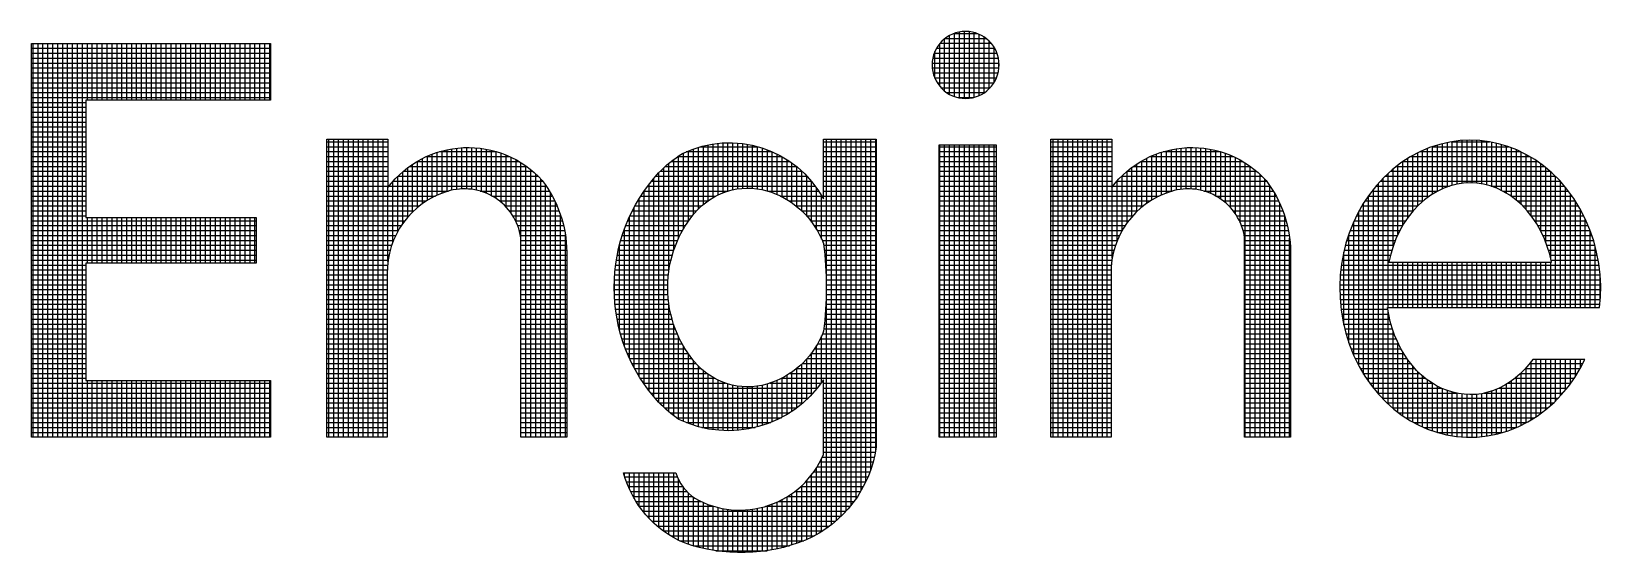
# Model space of a CAD drawing. Extents: x 0 to 841, y 0 to 594.
# Drawn here: x 737.65 to 743.07, y 97.92 to 99.72 of the extents above; entities that cross this region are included whole.
import ezdxf

# ---------------------------------------------------------------- set-up
doc = ezdxf.new("R2010")
doc.units = 0
doc.header["$LTSCALE"] = 5
doc.header["$MEASUREMENT"] = 0
doc.layers.add('한국지역난방기술주식회사 CI', color=7, linetype='Continuous')

# ---------------------------------------------------------------- blocks, each defined once
blk = doc.blocks.new('기술주CI')
at = {"layer": '한국지역난방기술주식회사 CI', "linetype": 'Continuous'}
for p, q in [((1147.731, 134.081), (1147.731, 136.618)), ((1147.763, 134.081), (1147.763, 136.618)), ((1147.794, 134.081), (1147.794, 136.618)), ((1147.826, 134.081), (1147.826, 136.618)), ((1147.858, 134.081), (1147.858, 136.618)), ((1147.889, 134.081), (1147.889, 136.618)), ((1147.921, 134.081), (1147.921, 136.618)), ((1147.953, 134.081), (1147.953, 136.618)), ((1147.985, 134.081), (1147.985, 136.618)), ((1148.016, 134.081), (1148.016, 136.618)), ((1148.048, 134.081), (1148.048, 136.618)), ((1148.08, 136.254), (1148.08, 136.618)), ((1148.112, 136.254), (1148.112, 136.618)), ((1148.144, 136.254), (1148.144, 136.618)), ((1148.175, 136.254), (1148.175, 136.618)), ((1148.207, 136.254), (1148.207, 136.618)), ((1148.239, 136.254), (1148.239, 136.618)), ((1148.271, 136.254), (1148.271, 136.618)), ((1148.302, 136.254), (1148.302, 136.618)), ((1148.334, 136.254), (1148.334, 136.618)), ((1148.366, 136.254), (1148.366, 136.618)), ((1148.397, 136.254), (1148.397, 136.618)), ((1148.429, 136.254), (1148.429, 136.618)), ((1148.461, 136.254), (1148.461, 136.618)), ((1148.493, 136.254), (1148.493, 136.618)), ((1148.524, 136.254), (1148.524, 136.618)), ((1148.556, 136.254), (1148.556, 136.618)), ((1148.588, 136.254), (1148.588, 136.618)), ((1148.62, 136.254), (1148.62, 136.618)), ((1148.652, 136.254), (1148.652, 136.618)), ((1148.683, 136.254), (1148.683, 136.618)), ((1148.715, 136.254), (1148.715, 136.618)), ((1148.747, 136.254), (1148.747, 136.618)), ((1148.778, 136.254), (1148.778, 136.618)), ((1148.81, 136.254), (1148.81, 136.618)), ((1148.842, 136.254), (1148.842, 136.618)), ((1148.874, 136.254), (1148.874, 136.618)), ((1148.905, 136.254), (1148.905, 136.618)), ((1148.937, 136.254), (1148.937, 136.618)), ((1148.969, 136.254), (1148.969, 136.618)), ((1149.001, 136.254), (1149.001, 136.618)), ((1149.033, 136.254), (1149.033, 136.618)), ((1149.064, 136.254), (1149.064, 136.618)), ((1149.096, 136.254), (1149.096, 136.618)), ((1149.128, 136.254), (1149.128, 136.618)), ((1149.16, 136.254), (1149.16, 136.618)), ((1149.191, 136.254), (1149.191, 136.618)), ((1149.223, 136.254), (1149.223, 136.618)), ((1149.255, 136.254), (1149.255, 136.618)), ((1153.573, 136.343), (1153.573, 136.619)), ((1153.574, 136.62), (1153.904, 136.62)), ((1153.604, 136.312), (1153.604, 136.65)), ((1153.607, 136.652), (1153.871, 136.652)), ((1153.636, 136.291), (1153.636, 136.671)), ((1153.665, 136.684), (1153.814, 136.684)), ((1153.668, 136.277), (1153.668, 136.685)), ((1153.7, 136.268), (1153.7, 136.693)), ((1153.731, 136.265), (1153.731, 136.697)), ((1153.763, 136.266), (1153.763, 136.696)), ((1153.795, 136.272), (1153.795, 136.69)), ((1153.827, 136.283), (1153.827, 136.679)), ((1153.859, 136.301), (1153.859, 136.661)), ((1153.89, 136.326), (1153.89, 136.636)), ((1147.719, 136.588), (1149.261, 136.588)), ((1147.719, 136.557), (1149.261, 136.557)), ((1147.719, 136.525), (1149.261, 136.525)), ((1153.528, 136.525), (1153.951, 136.525)), ((1153.537, 136.557), (1153.942, 136.557)), ((1153.541, 136.395), (1153.541, 136.567)), ((1153.552, 136.588), (1153.927, 136.588)), ((1153.922, 136.365), (1153.922, 136.596)), ((1153.954, 136.454), (1153.954, 136.508)), ((1147.719, 136.493), (1149.261, 136.493)), ((1147.719, 136.461), (1149.261, 136.461)), ((1147.719, 136.43), (1149.261, 136.43)), ((1153.524, 136.493), (1153.955, 136.493)), ((1153.524, 136.461), (1153.955, 136.461)), ((1153.529, 136.43), (1153.949, 136.43)), ((1147.719, 136.398), (1149.261, 136.398)), ((1147.719, 136.366), (1149.261, 136.366)), ((1147.719, 136.334), (1149.261, 136.334)), ((1147.719, 136.303), (1149.261, 136.303)), ((1153.54, 136.398), (1153.939, 136.398)), ((1153.556, 136.366), (1153.922, 136.366)), ((1153.58, 136.334), (1153.898, 136.334)), ((1153.617, 136.303), (1153.862, 136.303)), ((1147.719, 136.271), (1149.261, 136.271)), ((1147.719, 136.239), (1148.071, 136.239)), ((1147.719, 136.208), (1148.071, 136.208)), ((1153.688, 136.271), (1153.791, 136.271)), ((1147.719, 136.176), (1148.071, 136.176)), ((1147.719, 136.144), (1148.071, 136.144)), ((1147.719, 136.112), (1148.071, 136.112)), ((1147.719, 136.081), (1148.071, 136.081)), ((1147.719, 136.049), (1148.071, 136.049)), ((1147.719, 136.017), (1148.071, 136.017)), ((1149.636, 134.081), (1149.636, 136.002)), ((1149.668, 134.081), (1149.668, 136.002)), ((1149.699, 134.081), (1149.699, 136.002)), ((1149.731, 134.081), (1149.731, 136.002)), ((1149.763, 134.081), (1149.763, 136.002)), ((1149.794, 134.081), (1149.794, 136.002)), ((1149.826, 134.081), (1149.826, 136.002)), ((1149.858, 134.081), (1149.858, 136.002)), ((1149.89, 134.081), (1149.89, 136.002)), ((1149.921, 134.081), (1149.921, 136.002)), ((1149.953, 134.081), (1149.953, 136.002)), ((1149.985, 134.081), (1149.985, 136.002)), ((1152.842, 133.493), (1152.842, 136.003)), ((1152.874, 133.517), (1152.874, 136.003)), ((1152.906, 133.543), (1152.906, 136.003)), ((1152.938, 133.573), (1152.938, 136.003)), ((1152.97, 133.606), (1152.97, 136.003)), ((1153.001, 133.643), (1153.001, 136.003)), ((1153.033, 133.685), (1153.033, 136.003)), ((1153.065, 133.735), (1153.065, 136.003)), ((1153.097, 133.795), (1153.097, 136.003)), ((1153.128, 133.873), (1153.128, 136.003)), ((1153.16, 133.998), (1153.16, 136.003)), ((1154.303, 134.081), (1154.303, 136.002)), ((1154.335, 134.081), (1154.335, 136.002)), ((1154.367, 134.081), (1154.367, 136.002)), ((1154.398, 134.081), (1154.398, 136.002)), ((1154.43, 134.081), (1154.43, 136.002)), ((1154.462, 134.081), (1154.462, 136.002)), ((1154.494, 134.081), (1154.494, 136.002)), ((1154.525, 134.081), (1154.525, 136.002)), ((1154.557, 134.081), (1154.557, 136.002)), ((1154.589, 134.081), (1154.589, 136.002)), ((1154.62, 134.081), (1154.62, 136.002)), ((1154.652, 134.081), (1154.652, 136.002)), ((1147.719, 135.985), (1148.071, 135.985)), ((1147.719, 135.953), (1148.071, 135.953)), ((1147.719, 135.922), (1148.071, 135.922)), ((1149.624, 135.985), (1150.017, 135.985)), ((1149.624, 135.953), (1150.017, 135.953)), ((1149.624, 135.922), (1150.017, 135.922)), ((1150.302, 135.626), (1150.302, 135.906)), ((1150.334, 135.641), (1150.334, 135.917)), ((1150.349, 135.922), (1150.716, 135.922)), ((1150.366, 135.654), (1150.366, 135.926)), ((1150.398, 135.665), (1150.398, 135.934)), ((1150.429, 135.674), (1150.429, 135.94)), ((1150.461, 135.679), (1150.461, 135.944)), ((1150.493, 135.682), (1150.493, 135.947)), ((1150.525, 135.682), (1150.525, 135.948)), ((1150.557, 135.679), (1150.557, 135.948)), ((1150.588, 135.674), (1150.588, 135.946)), ((1150.62, 135.665), (1150.62, 135.942)), ((1150.652, 135.653), (1150.652, 135.937)), ((1150.684, 135.638), (1150.684, 135.93)), ((1150.715, 135.619), (1150.715, 135.922)), ((1150.747, 135.595), (1150.747, 135.912)), ((1150.779, 135.564), (1150.779, 135.899)), ((1151.922, 135.425), (1151.922, 135.914)), ((1151.939, 135.922), (1152.491, 135.922)), ((1151.954, 135.475), (1151.954, 135.928)), ((1151.985, 135.517), (1151.985, 135.94)), ((1152.017, 135.553), (1152.017, 135.95)), ((1152.029, 135.953), (1152.401, 135.953)), ((1152.049, 135.582), (1152.049, 135.959)), ((1152.081, 135.607), (1152.081, 135.966)), ((1152.112, 135.627), (1152.112, 135.971)), ((1152.144, 135.643), (1152.144, 135.975)), ((1152.176, 135.657), (1152.176, 135.978)), ((1152.207, 135.668), (1152.207, 135.979)), ((1152.239, 135.676), (1152.239, 135.979)), ((1152.271, 135.682), (1152.271, 135.977)), ((1152.303, 135.685), (1152.303, 135.973)), ((1152.334, 135.686), (1152.334, 135.969)), ((1152.366, 135.685), (1152.366, 135.962)), ((1152.398, 135.682), (1152.398, 135.954)), ((1152.43, 135.677), (1152.43, 135.945)), ((1152.462, 135.669), (1152.462, 135.934)), ((1152.493, 135.658), (1152.493, 135.921)), ((1152.525, 135.645), (1152.525, 135.906)), ((1152.823, 135.985), (1153.163, 135.985)), ((1152.823, 135.953), (1153.163, 135.953)), ((1152.823, 135.922), (1153.163, 135.922)), ((1153.569, 135.953), (1153.935, 135.953)), ((1153.569, 135.922), (1153.935, 135.922)), ((1153.573, 134.081), (1153.573, 135.966)), ((1153.604, 134.081), (1153.604, 135.966)), ((1153.636, 134.081), (1153.636, 135.966)), ((1153.668, 134.081), (1153.668, 135.966)), ((1153.7, 134.081), (1153.7, 135.966)), ((1153.731, 134.081), (1153.731, 135.966)), ((1153.763, 134.081), (1153.763, 135.966)), ((1153.795, 134.081), (1153.795, 135.966)), ((1153.827, 134.081), (1153.827, 135.966)), ((1153.859, 134.081), (1153.859, 135.966)), ((1153.89, 134.081), (1153.89, 135.966)), ((1153.922, 134.081), (1153.922, 135.966)), ((1154.288, 135.985), (1154.681, 135.985)), ((1154.288, 135.953), (1154.681, 135.953)), ((1154.288, 135.922), (1154.681, 135.922)), ((1154.97, 135.628), (1154.97, 135.907)), ((1155.002, 135.643), (1155.002, 135.918)), ((1155.013, 135.922), (1155.38, 135.922)), ((1155.033, 135.656), (1155.033, 135.927)), ((1155.065, 135.666), (1155.065, 135.935)), ((1155.097, 135.674), (1155.097, 135.941)), ((1155.128, 135.68), (1155.128, 135.945)), ((1155.16, 135.682), (1155.16, 135.947)), ((1155.192, 135.682), (1155.192, 135.948)), ((1155.224, 135.679), (1155.224, 135.948)), ((1155.255, 135.673), (1155.255, 135.946)), ((1155.287, 135.664), (1155.287, 135.942)), ((1155.319, 135.652), (1155.319, 135.937)), ((1155.351, 135.636), (1155.351, 135.93)), ((1155.383, 135.617), (1155.383, 135.921)), ((1155.414, 135.592), (1155.414, 135.91)), ((1155.446, 135.561), (1155.446, 135.898)), ((1156.621, 135.538), (1156.621, 135.898)), ((1156.652, 135.572), (1156.652, 135.915)), ((1156.666, 135.922), (1157.313, 135.922)), ((1156.684, 135.601), (1156.684, 135.929)), ((1156.716, 135.627), (1156.716, 135.943)), ((1156.745, 135.953), (1157.237, 135.953)), ((1156.748, 135.648), (1156.748, 135.954)), ((1156.78, 135.667), (1156.78, 135.965)), ((1156.811, 135.682), (1156.811, 135.973)), ((1156.843, 135.695), (1156.843, 135.98)), ((1156.867, 135.985), (1157.115, 135.985)), ((1156.875, 135.705), (1156.875, 135.986)), ((1156.907, 135.713), (1156.907, 135.991)), ((1156.938, 135.718), (1156.938, 135.994)), ((1156.97, 135.72), (1156.97, 135.995)), ((1157.002, 135.721), (1157.002, 135.995)), ((1157.033, 135.719), (1157.033, 135.994)), ((1157.065, 135.714), (1157.065, 135.992)), ((1157.097, 135.707), (1157.097, 135.988)), ((1157.129, 135.698), (1157.129, 135.982)), ((1157.16, 135.687), (1157.16, 135.976)), ((1157.192, 135.672), (1157.192, 135.967)), ((1157.224, 135.654), (1157.224, 135.958)), ((1157.256, 135.633), (1157.256, 135.946)), ((1157.288, 135.609), (1157.288, 135.934)), ((1157.319, 135.581), (1157.319, 135.919)), ((1157.351, 135.548), (1157.351, 135.903)), ((1147.719, 135.89), (1148.071, 135.89)), ((1147.719, 135.858), (1148.071, 135.858)), ((1147.719, 135.826), (1148.071, 135.826)), ((1149.624, 135.89), (1150.017, 135.89)), ((1149.624, 135.858), (1150.017, 135.858)), ((1149.624, 135.826), (1150.017, 135.826)), ((1150.144, 135.499), (1150.144, 135.818)), ((1150.155, 135.826), (1150.91, 135.826)), ((1150.176, 135.533), (1150.176, 135.841)), ((1150.204, 135.858), (1150.861, 135.858)), ((1150.207, 135.562), (1150.207, 135.86)), ((1150.239, 135.587), (1150.239, 135.878)), ((1150.264, 135.89), (1150.8, 135.89)), ((1150.271, 135.608), (1150.271, 135.893)), ((1150.81, 135.525), (1150.81, 135.885)), ((1150.842, 135.469), (1150.842, 135.869)), ((1150.874, 134.081), (1150.874, 135.85)), ((1150.906, 134.081), (1150.906, 135.829)), ((1150.938, 134.081), (1150.938, 135.805)), ((1151.795, 134.274), (1151.795, 135.818)), ((1151.804, 135.826), (1152.648, 135.826)), ((1151.826, 135.148), (1151.826, 135.846)), ((1151.841, 135.858), (1152.606, 135.858)), ((1151.858, 135.286), (1151.858, 135.872)), ((1151.884, 135.89), (1152.555, 135.89)), ((1151.89, 135.365), (1151.89, 135.894)), ((1152.557, 135.63), (1152.557, 135.889)), ((1152.589, 135.612), (1152.589, 135.87)), ((1152.62, 135.591), (1152.62, 135.848)), ((1152.652, 135.567), (1152.652, 135.824)), ((1152.684, 135.539), (1152.684, 135.796)), ((1152.823, 135.89), (1153.163, 135.89)), ((1152.823, 135.858), (1153.163, 135.858)), ((1152.823, 135.826), (1153.163, 135.826)), ((1153.569, 135.89), (1153.935, 135.89)), ((1153.569, 135.858), (1153.935, 135.858)), ((1153.569, 135.826), (1153.935, 135.826)), ((1154.288, 135.89), (1154.681, 135.89)), ((1154.288, 135.858), (1154.681, 135.858)), ((1154.288, 135.826), (1154.681, 135.826)), ((1154.811, 135.503), (1154.811, 135.821)), ((1154.819, 135.826), (1155.574, 135.826)), ((1154.843, 135.536), (1154.843, 135.843)), ((1154.868, 135.858), (1155.525, 135.858)), ((1154.875, 135.565), (1154.875, 135.862)), ((1154.906, 135.589), (1154.906, 135.879)), ((1154.928, 135.89), (1155.464, 135.89)), ((1154.938, 135.61), (1154.938, 135.894)), ((1155.478, 135.52), (1155.478, 135.884)), ((1155.509, 135.462), (1155.509, 135.867)), ((1155.541, 134.081), (1155.541, 135.848)), ((1155.573, 134.081), (1155.573, 135.827)), ((1155.605, 134.081), (1155.605, 135.803)), ((1156.494, 135.312), (1156.494, 135.81)), ((1156.514, 135.826), (1157.467, 135.826)), ((1156.525, 135.389), (1156.525, 135.835)), ((1156.557, 135.858), (1157.423, 135.858)), ((1156.557, 135.449), (1156.557, 135.858)), ((1156.589, 135.497), (1156.589, 135.879)), ((1156.607, 135.89), (1157.373, 135.89)), ((1157.383, 135.509), (1157.383, 135.884)), ((1157.415, 135.463), (1157.415, 135.865)), ((1157.446, 135.408), (1157.446, 135.842)), ((1157.478, 135.336), (1157.478, 135.817)), ((1147.719, 135.795), (1148.071, 135.795)), ((1147.719, 135.763), (1148.071, 135.763)), ((1147.719, 135.731), (1148.071, 135.731)), ((1147.719, 135.699), (1148.071, 135.699)), ((1149.624, 135.795), (1150.017, 135.795)), ((1149.624, 135.763), (1150.017, 135.763)), ((1149.624, 135.731), (1150.017, 135.731)), ((1149.624, 135.699), (1150.017, 135.699)), ((1150.023, 135.699), (1151.037, 135.699)), ((1150.049, 135.34), (1150.049, 135.73)), ((1150.05, 135.731), (1151.014, 135.731)), ((1150.08, 135.763), (1150.985, 135.763)), ((1150.08, 135.408), (1150.08, 135.763)), ((1150.112, 135.459), (1150.112, 135.792)), ((1150.115, 135.795), (1150.95, 135.795)), ((1150.969, 134.081), (1150.969, 135.778)), ((1151.001, 134.081), (1151.001, 135.746)), ((1151.033, 134.081), (1151.033, 135.706)), ((1151.69, 135.699), (1152.771, 135.699)), ((1151.699, 134.381), (1151.699, 135.712)), ((1151.715, 135.731), (1152.746, 135.731)), ((1151.731, 134.341), (1151.731, 135.751)), ((1151.741, 135.763), (1152.717, 135.763)), ((1151.763, 134.305), (1151.763, 135.787)), ((1151.771, 135.795), (1152.685, 135.795)), ((1152.715, 135.506), (1152.715, 135.765)), ((1152.747, 135.467), (1152.747, 135.729)), ((1152.823, 135.795), (1153.163, 135.795)), ((1152.823, 135.763), (1153.163, 135.763)), ((1152.823, 135.731), (1153.163, 135.731)), ((1152.823, 135.699), (1153.163, 135.699)), ((1153.569, 135.795), (1153.935, 135.795)), ((1153.569, 135.763), (1153.935, 135.763)), ((1153.569, 135.731), (1153.935, 135.731)), ((1153.569, 135.699), (1153.935, 135.699)), ((1154.288, 135.795), (1154.681, 135.795)), ((1154.288, 135.763), (1154.681, 135.763)), ((1154.288, 135.731), (1154.681, 135.731)), ((1154.288, 135.699), (1154.681, 135.699)), ((1154.684, 135.236), (1154.684, 135.695)), ((1154.687, 135.699), (1155.701, 135.699)), ((1154.714, 135.731), (1155.678, 135.731)), ((1154.716, 135.348), (1154.716, 135.733)), ((1154.744, 135.763), (1155.649, 135.763)), ((1154.747, 135.414), (1154.747, 135.766)), ((1154.779, 135.795), (1155.614, 135.795)), ((1154.779, 135.463), (1154.779, 135.795)), ((1155.636, 134.081), (1155.636, 135.775)), ((1155.668, 134.081), (1155.668, 135.743)), ((1155.7, 134.081), (1155.7, 135.701)), ((1156.383, 135.699), (1156.856, 135.699)), ((1156.399, 134.359), (1156.399, 135.717)), ((1156.411, 135.731), (1157.57, 135.731)), ((1156.43, 134.326), (1156.43, 135.752)), ((1156.441, 135.763), (1157.539, 135.763)), ((1156.462, 134.917), (1156.462, 135.782)), ((1156.476, 135.795), (1157.505, 135.795)), ((1157.125, 135.699), (1157.597, 135.699)), ((1157.51, 135.233), (1157.51, 135.791)), ((1157.541, 134.917), (1157.541, 135.76)), ((1157.573, 134.917), (1157.573, 135.728)), ((1147.719, 135.668), (1148.071, 135.668)), ((1147.719, 135.636), (1148.071, 135.636)), ((1147.719, 135.604), (1148.071, 135.604)), ((1149.624, 135.668), (1150.407, 135.668)), ((1149.624, 135.636), (1150.323, 135.636)), ((1149.624, 135.604), (1150.265, 135.604)), ((1150.017, 135.214), (1150.017, 135.691)), ((1150.611, 135.668), (1151.057, 135.668)), ((1150.687, 135.636), (1151.076, 135.636)), ((1150.735, 135.604), (1151.092, 135.604)), ((1151.065, 134.081), (1151.065, 135.656)), ((1151.096, 134.081), (1151.096, 135.595)), ((1151.627, 135.604), (1152.077, 135.604)), ((1151.636, 134.473), (1151.636, 135.62)), ((1151.646, 135.636), (1152.129, 135.636)), ((1151.667, 135.668), (1152.208, 135.668)), ((1151.668, 134.424), (1151.668, 135.668)), ((1152.464, 135.668), (1152.793, 135.668)), ((1152.545, 135.636), (1152.813, 135.636)), ((1152.601, 135.604), (1153.163, 135.604)), ((1152.779, 135.42), (1152.779, 135.688)), ((1152.811, 135.358), (1152.811, 135.639)), ((1152.823, 135.668), (1153.163, 135.668)), ((1152.823, 135.636), (1153.163, 135.636)), ((1153.569, 135.668), (1153.935, 135.668)), ((1153.569, 135.636), (1153.935, 135.636)), ((1153.569, 135.604), (1153.935, 135.604)), ((1154.288, 135.668), (1155.071, 135.668)), ((1154.288, 135.636), (1154.987, 135.636)), ((1154.288, 135.604), (1154.929, 135.604)), ((1155.275, 135.668), (1155.721, 135.668)), ((1155.351, 135.636), (1155.74, 135.636)), ((1155.399, 135.604), (1155.756, 135.604)), ((1155.732, 134.081), (1155.732, 135.65)), ((1156.313, 135.604), (1156.688, 135.604)), ((1156.334, 135.636), (1156.729, 135.636)), ((1156.335, 134.441), (1156.335, 135.637)), ((1156.358, 135.668), (1156.78, 135.668)), ((1156.367, 134.398), (1156.367, 135.679)), ((1157.2, 135.668), (1157.623, 135.668)), ((1157.252, 135.636), (1157.646, 135.636)), ((1157.293, 135.604), (1157.668, 135.604)), ((1157.605, 134.917), (1157.605, 135.691)), ((1157.637, 134.917), (1157.637, 135.649)), ((1157.668, 134.917), (1157.668, 135.603)), ((1147.719, 135.573), (1148.071, 135.573)), ((1147.719, 135.541), (1148.071, 135.541)), ((1147.719, 135.509), (1148.071, 135.509)), ((1148.08, 135.203), (1148.08, 135.497)), ((1148.112, 135.203), (1148.112, 135.497)), ((1148.144, 135.203), (1148.144, 135.497)), ((1148.175, 135.203), (1148.175, 135.497)), ((1148.207, 135.203), (1148.207, 135.497)), ((1148.239, 135.203), (1148.239, 135.497)), ((1148.271, 135.203), (1148.271, 135.497)), ((1148.302, 135.203), (1148.302, 135.497)), ((1148.334, 135.203), (1148.334, 135.497)), ((1148.366, 135.203), (1148.366, 135.497)), ((1148.397, 135.203), (1148.397, 135.497)), ((1148.429, 135.203), (1148.429, 135.497)), ((1148.461, 135.203), (1148.461, 135.497)), ((1148.493, 135.203), (1148.493, 135.497)), ((1148.524, 135.203), (1148.524, 135.497)), ((1148.556, 135.203), (1148.556, 135.497)), ((1148.588, 135.203), (1148.588, 135.497)), ((1148.62, 135.203), (1148.62, 135.497)), ((1148.652, 135.203), (1148.652, 135.497)), ((1148.683, 135.203), (1148.683, 135.497)), ((1148.715, 135.203), (1148.715, 135.497)), ((1148.747, 135.203), (1148.747, 135.497)), ((1148.778, 135.203), (1148.778, 135.497)), ((1148.81, 135.203), (1148.81, 135.497)), ((1148.842, 135.203), (1148.842, 135.497)), ((1148.874, 135.203), (1148.874, 135.497)), ((1148.905, 135.203), (1148.905, 135.497)), ((1148.937, 135.203), (1148.937, 135.497)), ((1148.969, 135.203), (1148.969, 135.497)), ((1149.001, 135.203), (1149.001, 135.497)), ((1149.033, 135.203), (1149.033, 135.497)), ((1149.064, 135.203), (1149.064, 135.497)), ((1149.096, 135.203), (1149.096, 135.497)), ((1149.128, 135.203), (1149.128, 135.497)), ((1149.16, 135.203), (1149.16, 135.497)), ((1149.624, 135.573), (1150.22, 135.573)), ((1149.624, 135.541), (1150.183, 135.541)), ((1149.624, 135.509), (1150.152, 135.509)), ((1150.771, 135.573), (1151.106, 135.573)), ((1150.799, 135.541), (1151.119, 135.541)), ((1150.821, 135.509), (1151.13, 135.509)), ((1151.128, 134.081), (1151.128, 135.516)), ((1151.573, 134.592), (1151.573, 135.501)), ((1151.576, 135.509), (1151.979, 135.509)), ((1151.592, 135.541), (1152.006, 135.541)), ((1151.604, 134.528), (1151.604, 135.565)), ((1151.609, 135.573), (1152.037, 135.573)), ((1152.645, 135.573), (1153.163, 135.573)), ((1152.682, 135.541), (1153.163, 135.541)), ((1152.713, 135.509), (1153.163, 135.509)), ((1153.569, 135.573), (1153.935, 135.573)), ((1153.569, 135.541), (1153.935, 135.541)), ((1153.569, 135.509), (1153.935, 135.509)), ((1154.288, 135.573), (1154.884, 135.573)), ((1154.288, 135.541), (1154.847, 135.541)), ((1154.288, 135.509), (1154.816, 135.509)), ((1155.435, 135.573), (1155.77, 135.573)), ((1155.463, 135.541), (1155.783, 135.541)), ((1155.485, 135.509), (1155.794, 135.509)), ((1155.764, 134.081), (1155.764, 135.588)), ((1155.795, 134.081), (1155.795, 135.507)), ((1156.259, 135.509), (1156.598, 135.509)), ((1156.272, 134.543), (1156.272, 135.534)), ((1156.275, 135.541), (1156.623, 135.541)), ((1156.293, 135.573), (1156.653, 135.573)), ((1156.303, 134.488), (1156.303, 135.59)), ((1157.328, 135.573), (1157.687, 135.573)), ((1157.358, 135.541), (1157.705, 135.541)), ((1157.383, 135.509), (1157.722, 135.509)), ((1157.7, 134.917), (1157.7, 135.551)), ((1147.719, 135.477), (1149.168, 135.477)), ((1147.719, 135.446), (1149.168, 135.446)), ((1147.719, 135.414), (1149.168, 135.414)), ((1149.624, 135.477), (1150.126, 135.477)), ((1149.624, 135.446), (1150.103, 135.446)), ((1149.624, 135.414), (1150.083, 135.414)), ((1150.838, 135.477), (1151.14, 135.477)), ((1150.852, 135.446), (1151.148, 135.446)), ((1150.863, 135.414), (1151.155, 135.414)), ((1151.537, 135.414), (1151.915, 135.414)), ((1151.541, 134.669), (1151.541, 135.423)), ((1151.549, 135.446), (1151.934, 135.446)), ((1151.562, 135.477), (1151.955, 135.477)), ((1152.74, 135.477), (1153.163, 135.477)), ((1152.763, 135.446), (1153.163, 135.446)), ((1152.783, 135.414), (1153.163, 135.414)), ((1153.569, 135.477), (1153.935, 135.477)), ((1153.569, 135.446), (1153.935, 135.446)), ((1153.569, 135.414), (1153.935, 135.414)), ((1154.288, 135.477), (1154.79, 135.477)), ((1154.288, 135.446), (1154.767, 135.446)), ((1154.288, 135.414), (1154.747, 135.414)), ((1155.502, 135.477), (1155.804, 135.477)), ((1155.516, 135.446), (1155.812, 135.446)), ((1155.527, 135.414), (1155.819, 135.414)), ((1156.218, 135.414), (1156.538, 135.414)), ((1156.23, 135.446), (1156.556, 135.446)), ((1156.24, 134.608), (1156.24, 135.468)), ((1156.244, 135.477), (1156.576, 135.477)), ((1157.405, 135.477), (1157.737, 135.477)), ((1157.425, 135.446), (1157.75, 135.446)), ((1157.443, 135.414), (1157.763, 135.414)), ((1157.732, 134.917), (1157.732, 135.489)), ((1157.764, 134.917), (1157.764, 135.413)), ((1147.719, 135.382), (1149.168, 135.382)), ((1147.719, 135.35), (1149.168, 135.35)), ((1147.719, 135.319), (1149.168, 135.319)), ((1149.624, 135.382), (1150.067, 135.382)), ((1149.624, 135.35), (1150.053, 135.35)), ((1149.624, 135.319), (1150.041, 135.319)), ((1150.87, 135.382), (1151.161, 135.382)), ((1150.873, 135.35), (1151.165, 135.35)), ((1150.873, 135.319), (1151.167, 135.319)), ((1151.16, 134.081), (1151.16, 135.387)), ((1151.508, 135.319), (1151.87, 135.319)), ((1151.509, 134.772), (1151.509, 135.321)), ((1151.517, 135.35), (1151.883, 135.35)), ((1151.527, 135.382), (1151.898, 135.382)), ((1152.8, 135.382), (1153.163, 135.382)), ((1152.814, 135.35), (1153.163, 135.35)), ((1152.824, 135.319), (1153.163, 135.319)), ((1153.569, 135.382), (1153.935, 135.382)), ((1153.569, 135.35), (1153.935, 135.35)), ((1153.569, 135.319), (1153.935, 135.319)), ((1154.288, 135.382), (1154.731, 135.382)), ((1154.288, 135.35), (1154.717, 135.35)), ((1154.288, 135.319), (1154.705, 135.319)), ((1155.534, 135.382), (1155.825, 135.382)), ((1155.537, 135.35), (1155.829, 135.35)), ((1155.537, 135.319), (1155.831, 135.319)), ((1155.827, 134.081), (1155.827, 135.364)), ((1156.187, 135.319), (1156.496, 135.319)), ((1156.196, 135.35), (1156.508, 135.35)), ((1156.206, 135.382), (1156.522, 135.382)), ((1156.208, 134.69), (1156.208, 135.387)), ((1157.458, 135.382), (1157.774, 135.382)), ((1157.472, 135.35), (1157.785, 135.35)), ((1157.485, 135.319), (1157.793, 135.319)), ((1157.796, 134.917), (1157.796, 135.31)), ((1147.719, 135.287), (1149.168, 135.287)), ((1147.719, 135.255), (1149.168, 135.255)), ((1147.719, 135.223), (1149.168, 135.223)), ((1147.719, 135.191), (1148.071, 135.191)), ((1149.624, 135.287), (1150.031, 135.287)), ((1149.624, 135.255), (1150.024, 135.255)), ((1149.624, 135.223), (1150.018, 135.223)), ((1149.624, 135.191), (1150.014, 135.191)), ((1150.873, 135.287), (1151.169, 135.287)), ((1150.873, 135.255), (1151.169, 135.255)), ((1150.873, 135.223), (1151.169, 135.223)), ((1150.873, 135.191), (1151.169, 135.191)), ((1151.484, 135.191), (1151.834, 135.191)), ((1151.489, 135.223), (1151.84, 135.223)), ((1151.494, 135.255), (1151.849, 135.255)), ((1151.501, 135.287), (1151.859, 135.287)), ((1152.828, 135.287), (1153.163, 135.287)), ((1152.831, 135.255), (1153.163, 135.255)), ((1152.834, 135.223), (1153.163, 135.223)), ((1152.836, 135.191), (1153.163, 135.191)), ((1153.569, 135.287), (1153.935, 135.287)), ((1153.569, 135.255), (1153.935, 135.255)), ((1153.569, 135.223), (1153.935, 135.223)), ((1153.569, 135.191), (1153.935, 135.191)), ((1154.288, 135.287), (1154.695, 135.287)), ((1154.288, 135.255), (1154.688, 135.255)), ((1154.288, 135.223), (1154.682, 135.223)), ((1154.288, 135.191), (1154.678, 135.191)), ((1155.537, 135.287), (1155.833, 135.287)), ((1155.537, 135.255), (1155.833, 135.255)), ((1155.537, 135.223), (1155.833, 135.223)), ((1155.537, 135.191), (1155.833, 135.191)), ((1156.161, 135.191), (1157.82, 135.191)), ((1156.166, 135.223), (1156.469, 135.223)), ((1156.172, 135.255), (1156.476, 135.255)), ((1156.176, 134.804), (1156.176, 135.275)), ((1156.179, 135.287), (1156.486, 135.287)), ((1156.494, 134.917), (1156.494, 135.21)), ((1156.525, 134.917), (1156.525, 135.21)), ((1156.557, 134.917), (1156.557, 135.21)), ((1156.589, 134.917), (1156.589, 135.21)), ((1156.621, 134.917), (1156.621, 135.21)), ((1156.652, 134.917), (1156.652, 135.21)), ((1156.684, 134.917), (1156.684, 135.21)), ((1156.716, 134.917), (1156.716, 135.21)), ((1156.748, 134.917), (1156.748, 135.21)), ((1156.78, 134.917), (1156.78, 135.21)), ((1156.811, 134.917), (1156.811, 135.21)), ((1156.843, 134.917), (1156.843, 135.21)), ((1156.875, 134.917), (1156.875, 135.21)), ((1156.907, 134.917), (1156.907, 135.21)), ((1156.938, 134.917), (1156.938, 135.21)), ((1156.97, 134.917), (1156.97, 135.21)), ((1157.002, 134.917), (1157.002, 135.21)), ((1157.033, 134.917), (1157.033, 135.21)), ((1157.065, 134.917), (1157.065, 135.21)), ((1157.097, 134.917), (1157.097, 135.21)), ((1157.129, 134.917), (1157.129, 135.21)), ((1157.16, 134.917), (1157.16, 135.21)), ((1157.192, 134.917), (1157.192, 135.21)), ((1157.224, 134.917), (1157.224, 135.21)), ((1157.256, 134.917), (1157.256, 135.21)), ((1157.288, 134.917), (1157.288, 135.21)), ((1157.319, 134.917), (1157.319, 135.21)), ((1157.351, 134.917), (1157.351, 135.21)), ((1157.383, 134.917), (1157.383, 135.21)), ((1157.415, 134.917), (1157.415, 135.21)), ((1157.446, 134.917), (1157.446, 135.21)), ((1157.478, 134.917), (1157.478, 135.21)), ((1157.495, 135.287), (1157.802, 135.287)), ((1157.504, 135.255), (1157.808, 135.255)), ((1157.51, 134.917), (1157.51, 135.21)), ((1157.512, 135.223), (1157.814, 135.223)), ((1147.719, 135.16), (1148.071, 135.16)), ((1147.719, 135.128), (1148.071, 135.128)), ((1147.719, 135.096), (1148.071, 135.096)), ((1149.624, 135.16), (1150.013, 135.16)), ((1149.624, 135.128), (1150.012, 135.128)), ((1149.624, 135.096), (1150.012, 135.096)), ((1150.873, 135.16), (1151.169, 135.16)), ((1150.873, 135.128), (1151.169, 135.128)), ((1150.873, 135.096), (1151.169, 135.096)), ((1151.476, 135.096), (1151.822, 135.096)), ((1151.477, 134.972), (1151.477, 135.12)), ((1151.478, 135.128), (1151.824, 135.128)), ((1151.48, 135.16), (1151.828, 135.16)), ((1152.838, 135.16), (1153.163, 135.16)), ((1152.839, 135.128), (1153.163, 135.128)), ((1152.84, 135.096), (1153.163, 135.096)), ((1153.569, 135.16), (1153.935, 135.16)), ((1153.569, 135.128), (1153.935, 135.128)), ((1153.569, 135.096), (1153.935, 135.096)), ((1154.288, 135.16), (1154.677, 135.16)), ((1154.288, 135.128), (1154.676, 135.128)), ((1154.288, 135.096), (1154.676, 135.096)), ((1155.537, 135.16), (1155.833, 135.16)), ((1155.537, 135.128), (1155.833, 135.128)), ((1155.537, 135.096), (1155.833, 135.096)), ((1156.152, 135.096), (1157.829, 135.096)), ((1156.154, 135.128), (1157.827, 135.128)), ((1156.157, 135.16), (1157.823, 135.16)), ((1157.827, 134.958), (1157.827, 135.125)), ((1147.719, 135.064), (1148.071, 135.064)), ((1147.719, 135.033), (1148.071, 135.033)), ((1147.719, 135.001), (1148.071, 135.001)), ((1149.624, 135.064), (1150.012, 135.064)), ((1149.624, 135.033), (1150.012, 135.033)), ((1149.624, 135.001), (1150.012, 135.001)), ((1150.873, 135.064), (1151.169, 135.064)), ((1150.873, 135.033), (1151.169, 135.033)), ((1150.873, 135.001), (1151.169, 135.001)), ((1151.475, 135.064), (1151.82, 135.064)), ((1151.475, 135.033), (1151.82, 135.033)), ((1151.476, 135.001), (1151.821, 135.001)), ((1152.84, 135.001), (1153.163, 135.001)), ((1152.841, 135.064), (1153.163, 135.064)), ((1152.841, 135.033), (1153.163, 135.033)), ((1153.569, 135.064), (1153.935, 135.064)), ((1153.569, 135.033), (1153.935, 135.033)), ((1153.569, 135.001), (1153.935, 135.001)), ((1154.288, 135.064), (1154.676, 135.064)), ((1154.288, 135.033), (1154.676, 135.033)), ((1154.288, 135.001), (1154.676, 135.001)), ((1155.537, 135.064), (1155.833, 135.064)), ((1155.537, 135.033), (1155.833, 135.033)), ((1155.537, 135.001), (1155.833, 135.001)), ((1156.15, 135.033), (1157.83, 135.033)), ((1156.151, 135.064), (1157.83, 135.064)), ((1156.151, 135.001), (1157.83, 135.001)), ((1147.719, 134.969), (1148.071, 134.969)), ((1147.719, 134.938), (1148.071, 134.938)), ((1147.719, 134.906), (1148.071, 134.906)), ((1149.624, 134.969), (1150.012, 134.969)), ((1149.624, 134.938), (1150.012, 134.938)), ((1149.624, 134.906), (1150.012, 134.906)), ((1150.873, 134.969), (1151.169, 134.969)), ((1150.873, 134.938), (1151.169, 134.938)), ((1150.873, 134.906), (1151.169, 134.906)), ((1151.477, 134.969), (1151.824, 134.969)), ((1151.48, 134.938), (1151.827, 134.938)), ((1151.484, 134.906), (1151.833, 134.906)), ((1151.826, 134.246), (1151.826, 134.945)), ((1152.836, 134.906), (1153.163, 134.906)), ((1152.838, 134.938), (1153.163, 134.938)), ((1152.84, 134.969), (1153.163, 134.969)), ((1153.569, 134.969), (1153.935, 134.969)), ((1153.569, 134.938), (1153.935, 134.938)), ((1153.569, 134.906), (1153.935, 134.906)), ((1154.288, 134.969), (1154.676, 134.969)), ((1154.288, 134.938), (1154.676, 134.938)), ((1154.288, 134.906), (1154.676, 134.906)), ((1155.537, 134.969), (1155.833, 134.969)), ((1155.537, 134.938), (1155.833, 134.938)), ((1155.537, 134.906), (1155.833, 134.906)), ((1156.152, 134.969), (1157.828, 134.969)), ((1156.155, 134.938), (1157.826, 134.938)), ((1156.158, 134.906), (1156.459, 134.906)), ((1156.462, 134.295), (1156.462, 134.887)), ((1147.719, 134.874), (1148.071, 134.874)), ((1147.719, 134.842), (1148.071, 134.842)), ((1147.719, 134.811), (1148.071, 134.811)), ((1149.624, 134.874), (1150.012, 134.874)), ((1149.624, 134.842), (1150.012, 134.842)), ((1149.624, 134.811), (1150.012, 134.811)), ((1150.873, 134.874), (1151.169, 134.874)), ((1150.873, 134.842), (1151.169, 134.842)), ((1150.873, 134.811), (1151.169, 134.811)), ((1151.488, 134.874), (1151.839, 134.874)), ((1151.493, 134.842), (1151.847, 134.842)), ((1151.5, 134.811), (1151.857, 134.811)), ((1151.858, 134.221), (1151.858, 134.807)), ((1152.828, 134.811), (1153.163, 134.811)), ((1152.831, 134.842), (1153.163, 134.842)), ((1152.834, 134.874), (1153.163, 134.874)), ((1153.569, 134.874), (1153.935, 134.874)), ((1153.569, 134.842), (1153.935, 134.842)), ((1153.569, 134.811), (1153.935, 134.811)), ((1154.288, 134.874), (1154.676, 134.874)), ((1154.288, 134.842), (1154.676, 134.842)), ((1154.288, 134.811), (1154.676, 134.811)), ((1155.537, 134.874), (1155.833, 134.874)), ((1155.537, 134.842), (1155.833, 134.842)), ((1155.537, 134.811), (1155.833, 134.811)), ((1156.163, 134.874), (1156.464, 134.874)), ((1156.168, 134.842), (1156.471, 134.842)), ((1156.175, 134.811), (1156.48, 134.811)), ((1147.719, 134.779), (1148.071, 134.779)), ((1147.719, 134.747), (1148.071, 134.747)), ((1147.719, 134.715), (1148.071, 134.715)), ((1147.719, 134.684), (1148.071, 134.684)), ((1149.624, 134.779), (1150.012, 134.779)), ((1149.624, 134.747), (1150.012, 134.747)), ((1149.624, 134.715), (1150.012, 134.715)), ((1149.624, 134.684), (1150.012, 134.684)), ((1150.873, 134.779), (1151.169, 134.779)), ((1150.873, 134.747), (1151.169, 134.747)), ((1150.873, 134.715), (1151.169, 134.715)), ((1150.873, 134.684), (1151.169, 134.684)), ((1151.507, 134.779), (1151.868, 134.779)), ((1151.516, 134.747), (1151.881, 134.747)), ((1151.525, 134.715), (1151.896, 134.715)), ((1151.536, 134.684), (1151.912, 134.684)), ((1151.89, 134.198), (1151.89, 134.727)), ((1152.785, 134.684), (1153.163, 134.684)), ((1152.802, 134.715), (1153.163, 134.715)), ((1152.811, 134.434), (1152.811, 134.734)), ((1152.816, 134.747), (1153.163, 134.747)), ((1152.825, 134.779), (1153.163, 134.779)), ((1153.569, 134.779), (1153.935, 134.779)), ((1153.569, 134.747), (1153.935, 134.747)), ((1153.569, 134.715), (1153.935, 134.715)), ((1153.569, 134.684), (1153.935, 134.684)), ((1154.288, 134.779), (1154.676, 134.779)), ((1154.288, 134.747), (1154.676, 134.747)), ((1154.288, 134.715), (1154.676, 134.715)), ((1154.288, 134.684), (1154.676, 134.684)), ((1155.537, 134.779), (1155.833, 134.779)), ((1155.537, 134.747), (1155.833, 134.747)), ((1155.537, 134.715), (1155.833, 134.715)), ((1155.537, 134.684), (1155.833, 134.684)), ((1156.182, 134.779), (1156.489, 134.779)), ((1156.19, 134.747), (1156.5, 134.747)), ((1156.2, 134.715), (1156.513, 134.715)), ((1156.21, 134.684), (1156.528, 134.684)), ((1156.494, 134.267), (1156.494, 134.766)), ((1156.525, 134.242), (1156.525, 134.688)), ((1147.719, 134.652), (1148.071, 134.652)), ((1147.719, 134.62), (1148.071, 134.62)), ((1147.719, 134.588), (1148.071, 134.588)), ((1149.624, 134.652), (1150.012, 134.652)), ((1149.624, 134.62), (1150.012, 134.62)), ((1149.624, 134.588), (1150.012, 134.588)), ((1150.873, 134.652), (1151.169, 134.652)), ((1150.873, 134.62), (1151.169, 134.62)), ((1150.873, 134.588), (1151.169, 134.588)), ((1151.547, 134.652), (1151.931, 134.652)), ((1151.56, 134.62), (1151.952, 134.62)), ((1151.574, 134.588), (1151.975, 134.588)), ((1151.922, 134.183), (1151.922, 134.667)), ((1151.954, 134.17), (1151.954, 134.618)), ((1152.715, 134.324), (1152.715, 134.586)), ((1152.717, 134.588), (1153.163, 134.588)), ((1152.744, 134.62), (1153.163, 134.62)), ((1152.747, 134.356), (1152.747, 134.625)), ((1152.766, 134.652), (1153.163, 134.652)), ((1152.779, 134.392), (1152.779, 134.673)), ((1153.569, 134.652), (1153.935, 134.652)), ((1153.569, 134.62), (1153.935, 134.62)), ((1153.569, 134.588), (1153.935, 134.588)), ((1154.288, 134.652), (1154.676, 134.652)), ((1154.288, 134.62), (1154.676, 134.62)), ((1154.288, 134.588), (1154.676, 134.588)), ((1155.537, 134.652), (1155.833, 134.652)), ((1155.537, 134.62), (1155.833, 134.62)), ((1155.537, 134.588), (1155.833, 134.588)), ((1156.222, 134.652), (1156.544, 134.652)), ((1156.235, 134.62), (1156.562, 134.62)), ((1156.249, 134.588), (1156.583, 134.588)), ((1156.557, 134.218), (1156.557, 134.629)), ((1157.415, 134.212), (1157.415, 134.583)), ((1157.446, 134.235), (1157.446, 134.583)), ((1157.478, 134.259), (1157.478, 134.583)), ((1157.51, 134.287), (1157.51, 134.583)), ((1157.541, 134.316), (1157.541, 134.583)), ((1157.573, 134.349), (1157.573, 134.583)), ((1157.605, 134.387), (1157.605, 134.583)), ((1157.637, 134.428), (1157.637, 134.583)), ((1157.668, 134.474), (1157.668, 134.583)), ((1157.7, 134.526), (1157.7, 134.583)), ((1147.719, 134.556), (1148.071, 134.556)), ((1147.719, 134.525), (1148.071, 134.525)), ((1147.719, 134.493), (1148.071, 134.493)), ((1149.624, 134.556), (1150.012, 134.556)), ((1149.624, 134.525), (1150.012, 134.525)), ((1149.624, 134.493), (1150.012, 134.493)), ((1150.873, 134.556), (1151.169, 134.556)), ((1150.873, 134.525), (1151.169, 134.525)), ((1150.873, 134.493), (1151.169, 134.493)), ((1151.589, 134.556), (1152.001, 134.556)), ((1151.606, 134.525), (1152.032, 134.525)), ((1151.624, 134.493), (1152.07, 134.493)), ((1151.985, 134.159), (1151.985, 134.576)), ((1152.017, 134.15), (1152.017, 134.539)), ((1152.049, 134.142), (1152.049, 134.51)), ((1152.081, 134.135), (1152.081, 134.486)), ((1152.608, 134.493), (1153.163, 134.493)), ((1152.62, 134.248), (1152.62, 134.501)), ((1152.651, 134.525), (1153.163, 134.525)), ((1152.652, 134.271), (1152.652, 134.525)), ((1152.684, 134.296), (1152.684, 134.553)), ((1152.687, 134.556), (1153.163, 134.556)), ((1153.569, 134.556), (1153.935, 134.556)), ((1153.569, 134.525), (1153.935, 134.525)), ((1153.569, 134.493), (1153.935, 134.493)), ((1154.288, 134.556), (1154.676, 134.556)), ((1154.288, 134.525), (1154.676, 134.525)), ((1154.288, 134.493), (1154.676, 134.493)), ((1155.537, 134.556), (1155.833, 134.556)), ((1155.537, 134.525), (1155.833, 134.525)), ((1155.537, 134.493), (1155.833, 134.493)), ((1156.265, 134.556), (1156.607, 134.556)), ((1156.282, 134.525), (1156.634, 134.525)), ((1156.3, 134.493), (1156.665, 134.493)), ((1156.589, 134.198), (1156.589, 134.58)), ((1156.621, 134.179), (1156.621, 134.539)), ((1156.652, 134.162), (1156.652, 134.505)), ((1157.316, 134.493), (1157.68, 134.493)), ((1157.319, 134.158), (1157.319, 134.496)), ((1157.347, 134.525), (1157.699, 134.525)), ((1157.351, 134.174), (1157.351, 134.529)), ((1157.374, 134.556), (1157.716, 134.556)), ((1157.383, 134.193), (1157.383, 134.568)), ((1147.719, 134.461), (1148.071, 134.461)), ((1147.719, 134.429), (1149.261, 134.429)), ((1147.719, 134.398), (1149.261, 134.398)), ((1148.08, 134.081), (1148.08, 134.446)), ((1148.112, 134.081), (1148.112, 134.446)), ((1148.144, 134.081), (1148.144, 134.446)), ((1148.175, 134.081), (1148.175, 134.446)), ((1148.207, 134.081), (1148.207, 134.446)), ((1148.239, 134.081), (1148.239, 134.446)), ((1148.271, 134.081), (1148.271, 134.446)), ((1148.302, 134.081), (1148.302, 134.446)), ((1148.334, 134.081), (1148.334, 134.446)), ((1148.366, 134.081), (1148.366, 134.446)), ((1148.397, 134.081), (1148.397, 134.446)), ((1148.429, 134.081), (1148.429, 134.446)), ((1148.461, 134.081), (1148.461, 134.446)), ((1148.493, 134.081), (1148.493, 134.446)), ((1148.524, 134.081), (1148.524, 134.446)), ((1148.556, 134.081), (1148.556, 134.446)), ((1148.588, 134.081), (1148.588, 134.446)), ((1148.62, 134.081), (1148.62, 134.446)), ((1148.652, 134.081), (1148.652, 134.446)), ((1148.683, 134.081), (1148.683, 134.446)), ((1148.715, 134.081), (1148.715, 134.446)), ((1148.747, 134.081), (1148.747, 134.446)), ((1148.778, 134.081), (1148.778, 134.446)), ((1148.81, 134.081), (1148.81, 134.446)), ((1148.842, 134.081), (1148.842, 134.446)), ((1148.874, 134.081), (1148.874, 134.446)), ((1148.905, 134.081), (1148.905, 134.446)), ((1148.937, 134.081), (1148.937, 134.446)), ((1148.969, 134.081), (1148.969, 134.446)), ((1149.001, 134.081), (1149.001, 134.446)), ((1149.033, 134.081), (1149.033, 134.446)), ((1149.064, 134.081), (1149.064, 134.446)), ((1149.096, 134.081), (1149.096, 134.446)), ((1149.128, 134.081), (1149.128, 134.446)), ((1149.16, 134.081), (1149.16, 134.446)), ((1149.191, 134.081), (1149.191, 134.446)), ((1149.223, 134.081), (1149.223, 134.446)), ((1149.255, 134.081), (1149.255, 134.446)), ((1149.624, 134.461), (1150.012, 134.461)), ((1149.624, 134.429), (1150.012, 134.429)), ((1149.624, 134.398), (1150.012, 134.398)), ((1150.873, 134.461), (1151.169, 134.461)), ((1150.873, 134.429), (1151.169, 134.429)), ((1150.873, 134.398), (1151.169, 134.398)), ((1151.643, 134.461), (1152.12, 134.461)), ((1151.664, 134.429), (1152.192, 134.429)), ((1151.687, 134.398), (1152.783, 134.398)), ((1152.112, 134.13), (1152.112, 134.466)), ((1152.144, 134.126), (1152.144, 134.449)), ((1152.176, 134.124), (1152.176, 134.436)), ((1152.207, 134.123), (1152.207, 134.425)), ((1152.239, 134.124), (1152.239, 134.416)), ((1152.271, 134.126), (1152.271, 134.411)), ((1152.303, 134.129), (1152.303, 134.407)), ((1152.334, 134.134), (1152.334, 134.406)), ((1152.366, 134.14), (1152.366, 134.407)), ((1152.398, 134.148), (1152.398, 134.41)), ((1152.43, 134.157), (1152.43, 134.416)), ((1152.462, 134.167), (1152.462, 134.424)), ((1152.48, 134.429), (1152.807, 134.429)), ((1152.493, 134.18), (1152.493, 134.434)), ((1152.525, 134.194), (1152.525, 134.447)), ((1152.554, 134.461), (1153.163, 134.461)), ((1152.557, 134.21), (1152.557, 134.463)), ((1152.589, 134.228), (1152.589, 134.48)), ((1152.823, 134.429), (1153.163, 134.429)), ((1152.823, 134.398), (1153.163, 134.398)), ((1153.569, 134.461), (1153.935, 134.461)), ((1153.569, 134.429), (1153.935, 134.429)), ((1153.569, 134.398), (1153.935, 134.398)), ((1154.288, 134.461), (1154.676, 134.461)), ((1154.288, 134.429), (1154.676, 134.429)), ((1154.288, 134.398), (1154.676, 134.398)), ((1155.537, 134.461), (1155.833, 134.461)), ((1155.537, 134.429), (1155.833, 134.429)), ((1155.537, 134.398), (1155.833, 134.398)), ((1156.321, 134.461), (1156.701, 134.461)), ((1156.343, 134.429), (1156.746, 134.429)), ((1156.367, 134.398), (1156.804, 134.398)), ((1156.684, 134.148), (1156.684, 134.476)), ((1156.716, 134.134), (1156.716, 134.45)), ((1156.748, 134.123), (1156.748, 134.428)), ((1156.78, 134.112), (1156.78, 134.41)), ((1156.811, 134.104), (1156.811, 134.394)), ((1156.843, 134.096), (1156.843, 134.382)), ((1157.16, 134.101), (1157.16, 134.391)), ((1157.177, 134.398), (1157.614, 134.398)), ((1157.192, 134.11), (1157.192, 134.405)), ((1157.224, 134.119), (1157.224, 134.423)), ((1157.235, 134.429), (1157.638, 134.429)), ((1157.256, 134.131), (1157.256, 134.444)), ((1157.28, 134.461), (1157.661, 134.461)), ((1157.288, 134.144), (1157.288, 134.468)), ((1147.719, 134.366), (1149.261, 134.366)), ((1147.719, 134.334), (1149.261, 134.334)), ((1147.719, 134.302), (1149.261, 134.302)), ((1149.624, 134.366), (1150.012, 134.366)), ((1149.624, 134.334), (1150.012, 134.334)), ((1149.624, 134.302), (1150.012, 134.302)), ((1150.873, 134.366), (1151.169, 134.366)), ((1150.873, 134.334), (1151.169, 134.334)), ((1150.873, 134.302), (1151.169, 134.302)), ((1151.711, 134.366), (1152.756, 134.366)), ((1151.737, 134.334), (1152.726, 134.334)), ((1151.766, 134.302), (1152.692, 134.302)), ((1152.823, 134.366), (1153.163, 134.366)), ((1152.823, 134.334), (1153.163, 134.334)), ((1152.823, 134.302), (1153.163, 134.302)), ((1153.569, 134.366), (1153.935, 134.366)), ((1153.569, 134.334), (1153.935, 134.334)), ((1153.569, 134.302), (1153.935, 134.302)), ((1154.288, 134.366), (1154.676, 134.366)), ((1154.288, 134.334), (1154.676, 134.334)), ((1154.288, 134.302), (1154.676, 134.302)), ((1155.537, 134.366), (1155.833, 134.366)), ((1155.537, 134.334), (1155.833, 134.334)), ((1155.537, 134.302), (1155.833, 134.302)), ((1156.393, 134.366), (1156.899, 134.366)), ((1156.422, 134.334), (1157.559, 134.334)), ((1156.453, 134.302), (1157.528, 134.302)), ((1156.875, 134.091), (1156.875, 134.372)), ((1156.907, 134.086), (1156.907, 134.364)), ((1156.938, 134.084), (1156.938, 134.359)), ((1156.97, 134.082), (1156.97, 134.357)), ((1157.002, 134.082), (1157.002, 134.356)), ((1157.033, 134.082), (1157.033, 134.358)), ((1157.065, 134.086), (1157.065, 134.362)), ((1157.081, 134.366), (1157.588, 134.366)), ((1157.097, 134.089), (1157.097, 134.369)), ((1157.129, 134.095), (1157.129, 134.379)), ((1147.719, 134.271), (1149.261, 134.271)), ((1147.719, 134.239), (1149.261, 134.239)), ((1147.719, 134.207), (1149.261, 134.207)), ((1149.624, 134.271), (1150.012, 134.271)), ((1149.624, 134.239), (1150.012, 134.239)), ((1149.624, 134.207), (1150.012, 134.207)), ((1150.873, 134.271), (1151.169, 134.271)), ((1150.873, 134.239), (1151.169, 134.239)), ((1150.873, 134.207), (1151.169, 134.207)), ((1151.798, 134.271), (1152.652, 134.271)), ((1151.835, 134.239), (1152.606, 134.239)), ((1151.877, 134.207), (1152.552, 134.207)), ((1152.823, 134.271), (1153.163, 134.271)), ((1152.823, 134.239), (1153.163, 134.239)), ((1152.823, 134.207), (1153.163, 134.207)), ((1153.569, 134.271), (1153.935, 134.271)), ((1153.569, 134.239), (1153.935, 134.239)), ((1153.569, 134.207), (1153.935, 134.207)), ((1154.288, 134.271), (1154.676, 134.271)), ((1154.288, 134.239), (1154.676, 134.239)), ((1154.288, 134.207), (1154.676, 134.207)), ((1155.537, 134.271), (1155.833, 134.271)), ((1155.537, 134.239), (1155.833, 134.239)), ((1155.537, 134.207), (1155.833, 134.207)), ((1156.489, 134.271), (1157.491, 134.271)), ((1156.529, 134.239), (1157.451, 134.239)), ((1156.575, 134.207), (1157.406, 134.207)), ((1147.719, 134.176), (1149.261, 134.176)), ((1147.719, 134.144), (1149.261, 134.144)), ((1147.719, 134.112), (1149.261, 134.112)), ((1149.624, 134.176), (1150.012, 134.176)), ((1149.624, 134.144), (1150.012, 134.144)), ((1149.624, 134.112), (1150.012, 134.112)), ((1150.873, 134.176), (1151.169, 134.176)), ((1150.873, 134.144), (1151.169, 134.144)), ((1150.873, 134.112), (1151.169, 134.112)), ((1151.94, 134.176), (1152.483, 134.176)), ((1152.04, 134.144), (1152.383, 134.144)), ((1152.823, 134.176), (1153.163, 134.176)), ((1152.823, 134.144), (1153.163, 134.144)), ((1152.823, 134.112), (1153.163, 134.112)), ((1152.823, 134.08), (1153.163, 134.08)), ((1153.569, 134.176), (1153.935, 134.176)), ((1153.569, 134.144), (1153.935, 134.144)), ((1153.569, 134.112), (1153.935, 134.112)), ((1154.288, 134.176), (1154.676, 134.176)), ((1154.288, 134.144), (1154.676, 134.144)), ((1154.288, 134.112), (1154.676, 134.112)), ((1155.537, 134.176), (1155.833, 134.176)), ((1155.537, 134.144), (1155.833, 134.144)), ((1155.537, 134.112), (1155.833, 134.112)), ((1156.628, 134.176), (1157.353, 134.176)), ((1156.693, 134.144), (1157.288, 134.144)), ((1156.78, 134.112), (1157.199, 134.112)), ((1152.823, 134.049), (1153.163, 134.049)), ((1152.823, 134.017), (1153.163, 134.017)), ((1152.823, 133.985), (1153.158, 133.985)), ((1152.779, 133.453), (1152.779, 133.886)), ((1152.781, 133.89), (1153.134, 133.89)), ((1152.8, 133.922), (1153.143, 133.922)), ((1152.811, 133.472), (1152.811, 133.943)), ((1152.815, 133.953), (1153.151, 133.953)), ((1151.541, 133.832), (1151.541, 133.852)), ((1151.542, 133.826), (1151.881, 133.826)), ((1151.553, 133.794), (1151.898, 133.794)), ((1151.573, 133.747), (1151.573, 133.852)), ((1151.604, 133.685), (1151.604, 133.852)), ((1151.636, 133.636), (1151.636, 133.852)), ((1151.668, 133.594), (1151.668, 133.852)), ((1151.699, 133.558), (1151.699, 133.852)), ((1151.731, 133.527), (1151.731, 133.852)), ((1151.763, 133.499), (1151.763, 133.852)), ((1151.795, 133.475), (1151.795, 133.852)), ((1151.826, 133.453), (1151.826, 133.852)), ((1151.858, 133.434), (1151.858, 133.852)), ((1151.89, 133.417), (1151.89, 133.808)), ((1152.708, 133.794), (1153.096, 133.794)), ((1152.715, 133.421), (1152.715, 133.802)), ((1152.736, 133.826), (1153.11, 133.826)), ((1152.747, 133.436), (1152.747, 133.84)), ((1152.76, 133.858), (1153.123, 133.858)), ((1151.566, 133.763), (1151.918, 133.763)), ((1151.58, 133.731), (1151.945, 133.731)), ((1151.596, 133.699), (1151.98, 133.699)), ((1151.922, 133.402), (1151.922, 133.758)), ((1151.954, 133.391), (1151.954, 133.722)), ((1151.985, 133.382), (1151.985, 133.695)), ((1152.017, 133.373), (1152.017, 133.676)), ((1152.557, 133.369), (1152.557, 133.679)), ((1152.589, 133.377), (1152.589, 133.697)), ((1152.592, 133.699), (1153.042, 133.699)), ((1152.62, 133.387), (1152.62, 133.718)), ((1152.638, 133.731), (1153.062, 133.731)), ((1152.652, 133.397), (1152.652, 133.742)), ((1152.676, 133.763), (1153.08, 133.763)), ((1152.684, 133.408), (1152.684, 133.77)), ((1151.615, 133.667), (1152.034, 133.667)), ((1151.636, 133.636), (1152.117, 133.636)), ((1151.66, 133.604), (1152.968, 133.604)), ((1151.686, 133.572), (1152.937, 133.572)), ((1152.049, 133.365), (1152.049, 133.661)), ((1152.081, 133.358), (1152.081, 133.648)), ((1152.112, 133.353), (1152.112, 133.637)), ((1152.144, 133.348), (1152.144, 133.628)), ((1152.176, 133.344), (1152.176, 133.622)), ((1152.207, 133.341), (1152.207, 133.617)), ((1152.239, 133.339), (1152.239, 133.613)), ((1152.271, 133.338), (1152.271, 133.612)), ((1152.303, 133.338), (1152.303, 133.612)), ((1152.334, 133.338), (1152.334, 133.614)), ((1152.366, 133.34), (1152.366, 133.617)), ((1152.398, 133.342), (1152.398, 133.623)), ((1152.43, 133.346), (1152.43, 133.63)), ((1152.45, 133.636), (1152.996, 133.636)), ((1152.462, 133.35), (1152.462, 133.639)), ((1152.493, 133.356), (1152.493, 133.65)), ((1152.525, 133.362), (1152.525, 133.664)), ((1152.533, 133.667), (1153.02, 133.667)), ((1151.717, 133.541), (1152.903, 133.541)), ((1151.752, 133.509), (1152.863, 133.509)), ((1151.792, 133.477), (1152.818, 133.477)), ((1151.839, 133.445), (1152.765, 133.445)), ((1151.898, 133.414), (1152.697, 133.414)), ((1151.985, 133.382), (1152.604, 133.382)), ((1152.129, 133.35), (1152.46, 133.35))]:
    blk.add_line(p, q, dxfattribs=at)
at = {"layer": '한국지역난방기술주식회사 CI'}
for points in [[(1147.719, 134.081), (1147.719, 136.618), (1149.261, 136.618), (1149.261, 136.254), (1148.071, 136.254), (1148.071, 135.497), (1149.168, 135.497), (1149.168, 135.203), (1148.071, 135.203), (1148.071, 134.446), (1149.261, 134.446), (1149.261, 134.081)], [(1153.569, 135.966), (1153.935, 135.966), (1153.935, 134.081), (1153.569, 134.081)], [(1157.824, 134.917), (1157.829, 134.986), (1157.831, 135.056), (1157.827, 135.128), (1157.819, 135.201), (1157.805, 135.274), (1157.786, 135.347), (1157.762, 135.419), (1157.732, 135.489), (1157.697, 135.556), (1157.658, 135.62), (1157.614, 135.68), (1157.567, 135.735), (1157.516, 135.786), (1157.462, 135.831), (1157.406, 135.871), (1157.349, 135.904), (1157.29, 135.933), (1157.232, 135.956), (1157.173, 135.973), (1157.114, 135.985), (1157.052, 135.993), (1156.989, 135.996), (1156.925, 135.993), (1156.859, 135.984), (1156.794, 135.969), (1156.729, 135.948), (1156.665, 135.921), (1156.603, 135.888), (1156.544, 135.849), (1156.487, 135.805), (1156.434, 135.756), (1156.386, 135.703), (1156.341, 135.646), (1156.301, 135.587), (1156.266, 135.525), (1156.236, 135.461), (1156.211, 135.397), (1156.19, 135.332), (1156.174, 135.266), (1156.162, 135.197), (1156.153, 135.125), (1156.15, 135.052), (1156.152, 134.977), (1156.159, 134.901), (1156.171, 134.826), (1156.189, 134.751), (1156.212, 134.677), (1156.24, 134.606), (1156.274, 134.538), (1156.312, 134.474), (1156.354, 134.414), (1156.399, 134.358), (1156.448, 134.307), (1156.499, 134.262), (1156.551, 134.222), (1156.605, 134.188), (1156.66, 134.158), (1156.716, 134.133), (1156.776, 134.113), (1156.838, 134.097), (1156.902, 134.087), (1156.967, 134.082), (1157.034, 134.082), (1157.101, 134.09), (1157.168, 134.103), (1157.234, 134.122), (1157.299, 134.148), (1157.362, 134.18), (1157.421, 134.217), (1157.478, 134.259), (1157.531, 134.305), (1157.579, 134.356), (1157.624, 134.409), (1157.664, 134.466), (1157.699, 134.524), (1157.729, 134.583), (1157.696, 134.583), (1157.662, 134.583), (1157.629, 134.583), (1157.595, 134.583), (1157.562, 134.583), (1157.528, 134.583), (1157.495, 134.583), (1157.461, 134.583), (1157.428, 134.583), (1157.394, 134.583), (1157.369, 134.55), (1157.342, 134.519), (1157.313, 134.489), (1157.281, 134.463), (1157.248, 134.438), (1157.214, 134.417), (1157.178, 134.398), (1157.141, 134.383), (1157.104, 134.371), (1157.066, 134.362), (1157.027, 134.357), (1156.989, 134.356), (1156.951, 134.358), (1156.914, 134.363), (1156.878, 134.371), (1156.843, 134.382), (1156.808, 134.396), (1156.774, 134.413), (1156.74, 134.433), (1156.707, 134.456), (1156.675, 134.483), (1156.645, 134.512), (1156.616, 134.545), (1156.589, 134.58), (1156.564, 134.617), (1156.541, 134.656), (1156.521, 134.698), (1156.503, 134.74), (1156.487, 134.784), (1156.475, 134.828), (1156.465, 134.872), (1156.457, 134.917), (1156.594, 134.917), (1156.73, 134.917), (1156.867, 134.917), (1157.004, 134.917), (1157.14, 134.917), (1157.277, 134.917), (1157.414, 134.917), (1157.551, 134.917), (1157.687, 134.917)], [(1156.466, 135.21), (1156.571, 135.21), (1156.676, 135.21), (1156.78, 135.21), (1156.885, 135.21), (1156.99, 135.21), (1157.095, 135.21), (1157.2, 135.21), (1157.305, 135.21), (1157.41, 135.21), (1157.515, 135.21), (1157.503, 135.261), (1157.487, 135.311), (1157.468, 135.361), (1157.446, 135.409), (1157.419, 135.456), (1157.39, 135.5), (1157.357, 135.541), (1157.322, 135.579), (1157.284, 135.612), (1157.245, 135.642), (1157.203, 135.666), (1157.161, 135.687), (1157.118, 135.702), (1157.075, 135.713), (1157.032, 135.719), (1156.99, 135.721), (1156.948, 135.719), (1156.906, 135.713), (1156.863, 135.702), (1156.82, 135.687), (1156.778, 135.666), (1156.736, 135.642), (1156.696, 135.612), (1156.659, 135.579), (1156.623, 135.541), (1156.591, 135.5), (1156.561, 135.456), (1156.535, 135.409), (1156.512, 135.361), (1156.493, 135.311), (1156.478, 135.261)]]:
    blk.add_lwpolyline(points, close=True, dxfattribs=at)
blk.add_lwpolyline([(1153.955, 136.481, 1), (1153.523, 136.481, 1), (1153.955, 136.481, -1)], format="xyb", dxfattribs=at)
for points in [[(1150.012, 135.134), (1150.012, 134.081), (1149.624, 134.081), (1149.624, 136.002), (1150.017, 136.002), (1150.017, 135.691), (1150.017, 135.691, -0.471694), (1151.011, 135.736, -0.16212), (1151.169, 135.276), (1151.169, 134.081), (1150.873, 134.081), (1150.873, 135.367, 0.462763), (1150.399, 135.665, 0.335812)], [(1151.914, 135.91, -0.399844), (1152.823, 135.618), (1152.823, 136.003), (1153.163, 136.003), (1153.163, 134.017, -0.259363), (1152.708, 133.418, -0.182117), (1151.927, 133.4, -0.231183), (1151.535, 133.852), (1151.871, 133.852, 0.154685), (1151.994, 133.688, 0.450137), (1152.823, 133.97), (1152.823, 134.452, -0.374906), (1151.892, 134.196, -0.054224), (1151.761, 134.307, -0.189544), (1151.475, 135.046, -0.189544), (1151.761, 135.785, -0.062481)], [(1154.676, 135.134), (1154.676, 134.081), (1154.288, 134.081), (1154.288, 136.002), (1154.681, 136.002), (1154.681, 135.691), (1154.681, 135.691, -0.471694), (1155.675, 135.736, -0.16212), (1155.833, 135.276), (1155.833, 134.081), (1155.537, 134.081), (1155.537, 135.367, 0.462763), (1155.063, 135.665, 0.335812)], [(1152.823, 135.329, -0.065066), (1152.823, 134.764, -0.220029), (1152.489, 134.433, -0.296233), (1152.013, 134.543, -0.189099), (1151.82, 135.046, -0.189099), (1152.013, 135.549, -0.296233), (1152.489, 135.66, -0.220029)]]:
    blk.add_lwpolyline(points, format="xyb", close=True, dxfattribs=at)

msp = doc.modelspace()

# ---------------------------------------------------------------- block references
at = {"layer": '한국지역난방기술주식회사 CI', "xscale": 0.5364893087771634, "yscale": 0.5364893087771634, "zscale": 0.5364893087771634}
msp.add_blockref('기술주CI', (121.9072, 26.386), dxfattribs=at)

doc.saveas('drawing.dxf')
